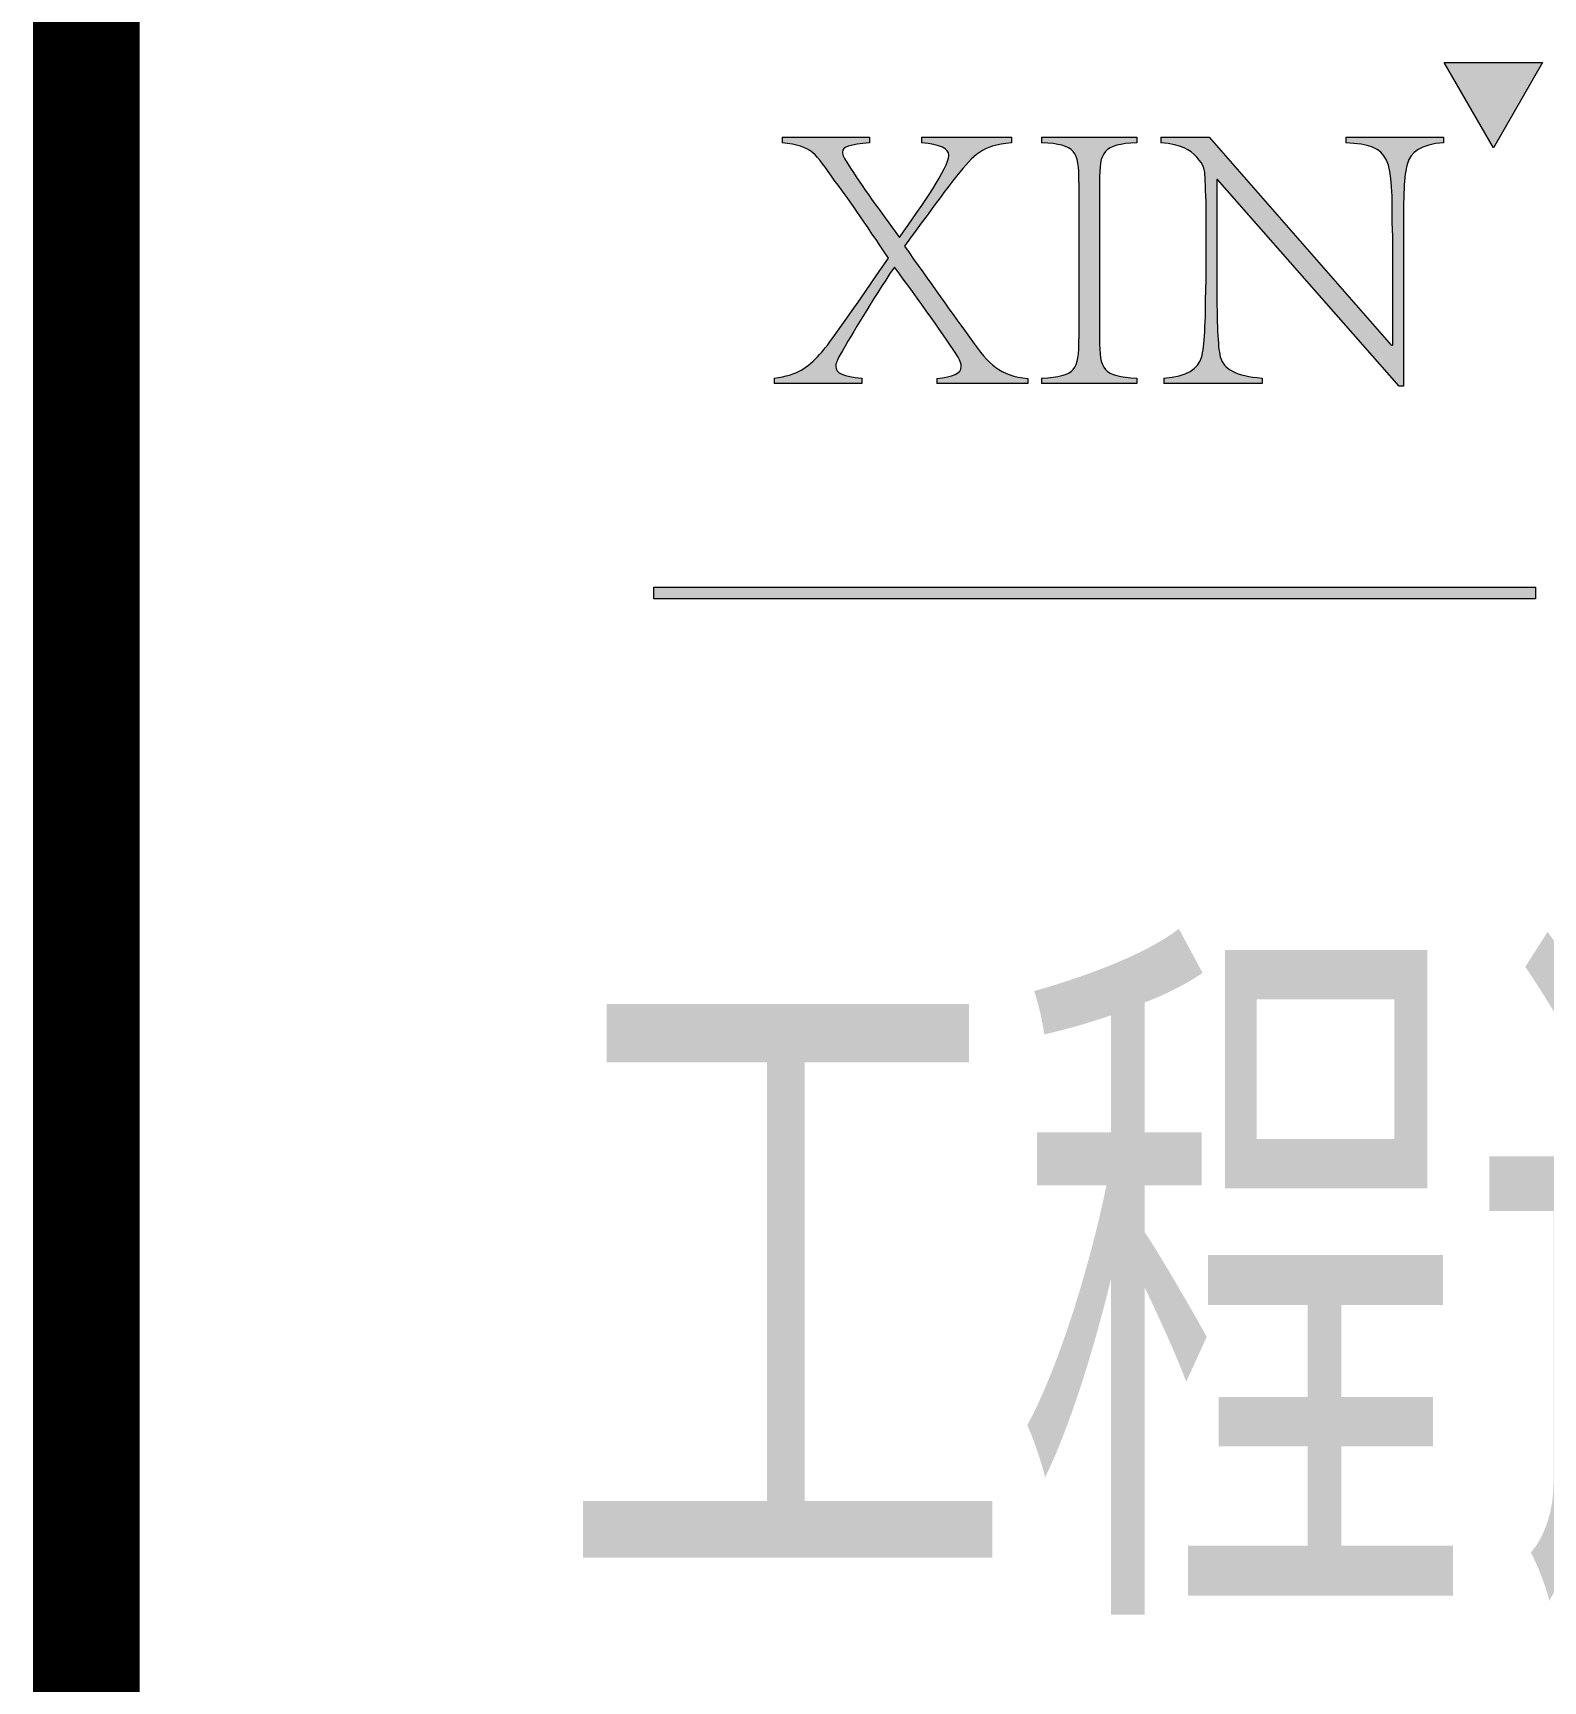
# Model space of a CAD drawing. Header units: inches. Extents: x -3733042 to -3643265, y 623859 to 997713.
# Drawn here: x -3653522 to -3652165, y 913277 to 914759 of the extents above; entities that cross this region are included whole.
import ezdxf

# ---------------------------------------------------------------- set-up
doc = ezdxf.new("R2010")
doc.units = ezdxf.units.IN
doc.header["$LTSCALE"] = 1000
doc.header["$MEASUREMENT"] = 0
doc.layers.get('0').update_dxf_attribs({"lineweight": 18})
doc.layers.add('0-TK', color=4, linetype='Continuous', lineweight=18)
doc.layers.add('图层 1', color=7, linetype='Continuous', lineweight=18)
doc.styles.add('-黑体', font='msyh.ttf', dxfattribs={"width": 0.7})

msp = doc.modelspace()

# ---------------------------------------------------------------- hatches: boundary and pattern name
for points in [[(-3652164.9, 914732), (-3652209.1, 914655.3), (-3652253.4, 914732)], [(-3652963.8, 914260.4), (-3652171.4, 914260.4), (-3652171.4, 914249.7), (-3652963.8, 914249.7)]]:
    msp.add_hatch(color=256).paths.add_polyline_path(points, flags=0)
h = msp.add_hatch(color=256)
edge = h.paths.add_edge_path(flags=0)
edge.add_spline(control_points=[(-3652505.3, 914443.3), (-3652505.3, 914443.3), (-3652505.3, 914448.3), (-3652505.3, 914448.3)], knot_values=[0, 0, 0, 0, 4.960938, 4.960938, 4.960938, 4.960938], weights=[1, 1, 1, 1], degree=3, periodic=0)
edge.add_spline(control_points=[(-3652505.3, 914448.3), (-3652484.4, 914449.7), (-3652474.5, 914456.8), (-3652471.6, 914466.7)], knot_values=[0, 0, 0, 0, 40.899243, 40.899243, 40.899243, 40.899243], weights=[1, 1, 1, 1], degree=3, periodic=0)
edge.add_spline(control_points=[(-3652471.6, 914466.7), (-3652468.8, 914477.3), (-3652467.8, 914496.8), (-3652467.8, 914532.5)], knot_values=[0, 0, 0, 0, 66.07788, 66.07788, 66.07788, 66.07788], weights=[1, 1, 1, 1], degree=3, periodic=0)
edge.add_spline(control_points=[(-3652467.8, 914532.5), (-3652467.8, 914532.5), (-3652467.8, 914609.3), (-3652467.8, 914609.3)], knot_values=[0, 0, 0, 0, 76.808404, 76.808404, 76.808404, 76.808404], weights=[1, 1, 1, 1], degree=3, periodic=0)
edge.add_spline(control_points=[(-3652467.8, 914609.3), (-3652467.8, 914640.8), (-3652469.5, 914639.1), (-3652475.9, 914646.8)], knot_values=[0, 0, 0, 0, 39.685295, 39.685295, 39.685295, 39.685295], weights=[1, 1, 1, 1], degree=3, periodic=0)
edge.add_spline(control_points=[(-3652475.9, 914646.8), (-3652481.9, 914653.9), (-3652489.3, 914657.8), (-3652508.1, 914659.9)], knot_values=[0, 0, 0, 0, 35.704408, 35.704408, 35.704408, 35.704408], weights=[1, 1, 1, 1], degree=3, periodic=0)
edge.add_spline(control_points=[(-3652508.1, 914659.9), (-3652508.1, 914659.9), (-3652508.1, 914664.9), (-3652508.1, 914664.9)], knot_values=[0, 0, 0, 0, 4.960938, 4.960938, 4.960938, 4.960938], weights=[1, 1, 1, 1], degree=3, periodic=0)
edge.add_spline(control_points=[(-3652508.1, 914664.9), (-3652508.1, 914664.9), (-3652464.6, 914664.9), (-3652464.6, 914664.9)], knot_values=[0, 0, 0, 0, 43.528781, 43.528781, 43.528781, 43.528781], weights=[1, 1, 1, 1], degree=3, periodic=0)
edge.add_spline(control_points=[(-3652464.6, 914664.9), (-3652464.6, 914664.9), (-3652301.1, 914478), (-3652301.1, 914478)], knot_values=[0, 0, 0, 0, 248.309224, 248.309224, 248.309224, 248.309224], weights=[1, 1, 1, 1], degree=3, periodic=0)
edge.add_spline(control_points=[(-3652301.1, 914478), (-3652301.1, 914478), (-3652300, 914478), (-3652300, 914478)], knot_values=[0, 0, 0, 0, 1.06798, 1.06798, 1.06798, 1.06798], weights=[1, 1, 1, 1], degree=3, periodic=0)
edge.add_spline(control_points=[(-3652300, 914478), (-3652300, 914478), (-3652300, 914578.9), (-3652300, 914578.9)], knot_values=[0, 0, 0, 0, 100.872396, 100.872396, 100.872396, 100.872396], weights=[1, 1, 1, 1], degree=3, periodic=0)
edge.add_spline(control_points=[(-3652300, 914578.9), (-3652300, 914647.9), (-3652300.3, 914657.1), (-3652341.8, 914659.9)], knot_values=[0, 0, 0, 0, 107.785617, 107.785617, 107.785617, 107.785617], weights=[1, 1, 1, 1], degree=3, periodic=0)
edge.add_spline(control_points=[(-3652341.8, 914659.9), (-3652341.8, 914659.9), (-3652341.8, 914664.9), (-3652341.8, 914664.9)], knot_values=[0, 0, 0, 0, 4.960938, 4.960938, 4.960938, 4.960938], weights=[1, 1, 1, 1], degree=3, periodic=0)
edge.add_spline(control_points=[(-3652341.8, 914664.9), (-3652341.8, 914664.9), (-3652254, 914664.9), (-3652254, 914664.9)], knot_values=[0, 0, 0, 0, 87.763807, 87.763807, 87.763807, 87.763807], weights=[1, 1, 1, 1], degree=3, periodic=0)
edge.add_spline(control_points=[(-3652254, 914664.9), (-3652254, 914664.9), (-3652254, 914659.9), (-3652254, 914659.9)], knot_values=[0, 0, 0, 0, 4.960938, 4.960938, 4.960938, 4.960938], weights=[1, 1, 1, 1], degree=3, periodic=0)
edge.add_spline(control_points=[(-3652254, 914659.9), (-3652274.5, 914658.2), (-3652283.4, 914651.4), (-3652286.5, 914641.2)], knot_values=[0, 0, 0, 0, 40.103089, 40.103089, 40.103089, 40.103089], weights=[1, 1, 1, 1], degree=3, periodic=0)
edge.add_spline(control_points=[(-3652286.5, 914641.2), (-3652289.7, 914630.2), (-3652290.1, 914612.2), (-3652290.1, 914578.9)], knot_values=[0, 0, 0, 0, 62.536458, 62.536458, 62.536458, 62.536458], weights=[1, 1, 1, 1], degree=3, periodic=0)
edge.add_spline(control_points=[(-3652290.1, 914578.9), (-3652290.1, 914578.9), (-3652290.1, 914440.9), (-3652290.1, 914440.9)], knot_values=[0, 0, 0, 0, 138.044976, 138.044976, 138.044976, 138.044976], weights=[1, 1, 1, 1], degree=3, periodic=0)
edge.add_spline(control_points=[(-3652290.1, 914440.9), (-3652290.1, 914440.9), (-3652294, 914440.9), (-3652294, 914440.9)], knot_values=[0, 0, 0, 0, 3.892958, 3.892958, 3.892958, 3.892958], weights=[1, 1, 1, 1], degree=3, periodic=0)
edge.add_spline(control_points=[(-3652294, 914440.9), (-3652294, 914440.9), (-3652457.1, 914626.7), (-3652457.1, 914626.7)], knot_values=[0, 0, 0, 0, 247.291949, 247.291949, 247.291949, 247.291949], weights=[1, 1, 1, 1], degree=3, periodic=0)
edge.add_spline(control_points=[(-3652457.1, 914626.7), (-3652457.1, 914626.7), (-3652457.9, 914626.7), (-3652457.9, 914626.7)], knot_values=[0, 0, 0, 0, 0.706245, 0.706245, 0.706245, 0.706245], weights=[1, 1, 1, 1], degree=3, periodic=0)
edge.add_spline(control_points=[(-3652457.9, 914626.7), (-3652457.9, 914626.7), (-3652457.9, 914532.5), (-3652457.9, 914532.5)], knot_values=[0, 0, 0, 0, 94.15446, 94.15446, 94.15446, 94.15446], weights=[1, 1, 1, 1], degree=3, periodic=0)
edge.add_spline(control_points=[(-3652457.9, 914532.5), (-3652457.5, 914496.8), (-3652457.1, 914477.3), (-3652454.7, 914467.4)], knot_values=[0, 0, 0, 0, 65.279462, 65.279462, 65.279462, 65.279462], weights=[1, 1, 1, 1], degree=3, periodic=0)
edge.add_spline(control_points=[(-3652454.7, 914467.4), (-3652451.5, 914456.4), (-3652440.9, 914450.1), (-3652417.1, 914448.3)], knot_values=[0, 0, 0, 0, 44.918978, 44.918978, 44.918978, 44.918978], weights=[1, 1, 1, 1], degree=3, periodic=0)
edge.add_spline(control_points=[(-3652417.1, 914448.3), (-3652417.1, 914448.3), (-3652417.1, 914443.3), (-3652417.1, 914443.3)], knot_values=[0, 0, 0, 0, 4.960938, 4.960938, 4.960938, 4.960938], weights=[1, 1, 1, 1], degree=3, periodic=0)
edge.add_spline(control_points=[(-3652417.1, 914443.3), (-3652417.1, 914443.3), (-3652505.3, 914443.3), (-3652505.3, 914443.3)], knot_values=[0, 0, 0, 0, 88.125543, 88.125543, 88.125543, 88.125543], weights=[1, 1, 1, 1], degree=3, periodic=0)
edge = h.paths.add_edge_path(flags=0)
edge.add_spline(control_points=[(-3652615.3, 914443.3), (-3652615.3, 914443.3), (-3652615.3, 914448.3), (-3652615.3, 914448.3)], knot_values=[0, 0, 0, 0, 4.960938, 4.960938, 4.960938, 4.960938], weights=[1, 1, 1, 1], degree=3, periodic=0)
edge.add_spline(control_points=[(-3652615.3, 914448.3), (-3652584.5, 914449.7), (-3652581.7, 914455.7), (-3652581.7, 914483.7)], knot_values=[0, 0, 0, 0, 58.826532, 58.826532, 58.826532, 58.826532], weights=[1, 1, 1, 1], degree=3, periodic=0)
edge.add_spline(control_points=[(-3652581.7, 914483.7), (-3652581.7, 914483.7), (-3652581.7, 914624.5), (-3652581.7, 914624.5)], knot_values=[0, 0, 0, 0, 140.852729, 140.852729, 140.852729, 140.852729], weights=[1, 1, 1, 1], degree=3, periodic=0)
edge.add_spline(control_points=[(-3652581.7, 914624.5), (-3652581.7, 914652.2), (-3652584.5, 914658.2), (-3652615.3, 914659.9)], knot_values=[0, 0, 0, 0, 58.615989, 58.615989, 58.615989, 58.615989], weights=[1, 1, 1, 1], degree=3, periodic=0)
edge.add_spline(control_points=[(-3652615.3, 914659.9), (-3652615.3, 914659.9), (-3652615.3, 914664.9), (-3652615.3, 914664.9)], knot_values=[0, 0, 0, 0, 4.960938, 4.960938, 4.960938, 4.960938], weights=[1, 1, 1, 1], degree=3, periodic=0)
edge.add_spline(control_points=[(-3652615.3, 914664.9), (-3652615.3, 914664.9), (-3652529.7, 914664.9), (-3652529.7, 914664.9)], knot_values=[0, 0, 0, 0, 85.645074, 85.645074, 85.645074, 85.645074], weights=[1, 1, 1, 1], degree=3, periodic=0)
edge.add_spline(control_points=[(-3652529.7, 914664.9), (-3652529.7, 914664.9), (-3652529.7, 914659.9), (-3652529.7, 914659.9)], knot_values=[0, 0, 0, 0, 4.960938, 4.960938, 4.960938, 4.960938], weights=[1, 1, 1, 1], degree=3, periodic=0)
edge.add_spline(control_points=[(-3652529.7, 914659.9), (-3652560.1, 914658.2), (-3652563.3, 914652.2), (-3652563.3, 914624.5)], knot_values=[0, 0, 0, 0, 58.517952, 58.517952, 58.517952, 58.517952], weights=[1, 1, 1, 1], degree=3, periodic=0)
edge.add_spline(control_points=[(-3652563.3, 914624.5), (-3652563.3, 914624.5), (-3652563.3, 914483.7), (-3652563.3, 914483.7)], knot_values=[0, 0, 0, 0, 140.852729, 140.852729, 140.852729, 140.852729], weights=[1, 1, 1, 1], degree=3, periodic=0)
edge.add_spline(control_points=[(-3652563.3, 914483.7), (-3652563.3, 914455.7), (-3652560.1, 914449.7), (-3652529.7, 914448.3)], knot_values=[0, 0, 0, 0, 58.72815, 58.72815, 58.72815, 58.72815], weights=[1, 1, 1, 1], degree=3, periodic=0)
edge.add_spline(control_points=[(-3652529.7, 914448.3), (-3652529.7, 914448.3), (-3652529.7, 914443.3), (-3652529.7, 914443.3)], knot_values=[0, 0, 0, 0, 4.960938, 4.960938, 4.960938, 4.960938], weights=[1, 1, 1, 1], degree=3, periodic=0)
edge.add_spline(control_points=[(-3652529.7, 914443.3), (-3652529.7, 914443.3), (-3652615.3, 914443.3), (-3652615.3, 914443.3)], knot_values=[0, 0, 0, 0, 85.645074, 85.645074, 85.645074, 85.645074], weights=[1, 1, 1, 1], degree=3, periodic=0)
edge = h.paths.add_edge_path(flags=0)
edge.add_spline(control_points=[(-3652848.5, 914659.9), (-3652848.5, 914659.9), (-3652848.5, 914664.9), (-3652848.5, 914664.9)], knot_values=[0, 0, 0, 0, 4.960938, 4.960938, 4.960938, 4.960938], weights=[1, 1, 1, 1], degree=3, periodic=0)
edge.add_spline(control_points=[(-3652848.5, 914664.9), (-3652848.5, 914664.9), (-3652769.9, 914664.9), (-3652769.9, 914664.9)], knot_values=[0, 0, 0, 0, 78.582628, 78.582628, 78.582628, 78.582628], weights=[1, 1, 1, 1], degree=3, periodic=0)
edge.add_spline(control_points=[(-3652769.9, 914664.9), (-3652769.9, 914664.9), (-3652769.9, 914659.9), (-3652769.9, 914659.9)], knot_values=[0, 0, 0, 0, 4.960938, 4.960938, 4.960938, 4.960938], weights=[1, 1, 1, 1], degree=3, periodic=0)
edge.add_spline(control_points=[(-3652769.9, 914659.9), (-3652787.6, 914658.2), (-3652794.4, 914656.4), (-3652794.4, 914651.4), (-3652794.4, 914649), (-3652792.6, 914645.4), (-3652789.4, 914640.8)], knot_values=[0, 0, 0, 0, 19.688689, 19.688689, 19.688689, 39.377378, 39.377378, 39.377378, 39.377378], weights=[1, 1, 1, 1, 1, 1, 1], degree=3, periodic=0)
edge.add_spline(control_points=[(-3652789.4, 914640.8), (-3652777, 914620.6), (-3652760.4, 914598.4), (-3652743.1, 914574.7)], knot_values=[0, 0, 0, 0, 80.82147, 80.82147, 80.82147, 80.82147], weights=[1, 1, 1, 1], degree=3, periodic=0)
edge.add_spline(control_points=[(-3652743.1, 914574.7), (-3652722.2, 914604), (-3652698.8, 914637.6), (-3652698.8, 914648.3), (-3652698.8, 914655), (-3652705.9, 914657.8), (-3652723.2, 914659.9)], knot_values=[0, 0, 0, 0, 57.853565, 57.853565, 57.853565, 115.70713, 115.70713, 115.70713, 115.70713], weights=[1, 1, 1, 1, 1, 1, 1], degree=3, periodic=0)
edge.add_spline(control_points=[(-3652723.2, 914659.9), (-3652723.2, 914659.9), (-3652723.2, 914664.9), (-3652723.2, 914664.9)], knot_values=[0, 0, 0, 0, 4.960938, 4.960938, 4.960938, 4.960938], weights=[1, 1, 1, 1], degree=3, periodic=0)
edge.add_spline(control_points=[(-3652723.2, 914664.9), (-3652723.2, 914664.9), (-3652642.5, 914664.9), (-3652642.5, 914664.9)], knot_values=[0, 0, 0, 0, 80.684136, 80.684136, 80.684136, 80.684136], weights=[1, 1, 1, 1], degree=3, periodic=0)
edge.add_spline(control_points=[(-3652642.5, 914664.9), (-3652642.5, 914664.9), (-3652642.5, 914659.9), (-3652642.5, 914659.9)], knot_values=[0, 0, 0, 0, 4.960938, 4.960938, 4.960938, 4.960938], weights=[1, 1, 1, 1], degree=3, periodic=0)
edge.add_spline(control_points=[(-3652642.5, 914659.9), (-3652669.8, 914656.8), (-3652675.4, 914649.7), (-3652691.7, 914629.8)], knot_values=[0, 0, 0, 0, 59.979828, 59.979828, 59.979828, 59.979828], weights=[1, 1, 1, 1], degree=3, periodic=0)
edge.add_spline(control_points=[(-3652691.7, 914629.8), (-3652696.7, 914623.5), (-3652708.4, 914608.3), (-3652738.5, 914566.9)], knot_values=[0, 0, 0, 0, 78.414223, 78.414223, 78.414223, 78.414223], weights=[1, 1, 1, 1], degree=3, periodic=0)
edge.add_spline(control_points=[(-3652738.5, 914566.9), (-3652716.9, 914536.1), (-3652693.9, 914503.9), (-3652678.6, 914483)], knot_values=[0, 0, 0, 0, 103.035853, 103.035853, 103.035853, 103.035853], weights=[1, 1, 1, 1], degree=3, periodic=0)
edge.add_spline(control_points=[(-3652678.6, 914483), (-3652662.7, 914460.3), (-3652652.8, 914450.4), (-3652627.7, 914447.9)], knot_values=[0, 0, 0, 0, 64.517635, 64.517635, 64.517635, 64.517635], weights=[1, 1, 1, 1], degree=3, periodic=0)
edge.add_spline(control_points=[(-3652627.7, 914447.9), (-3652627.7, 914447.9), (-3652627.7, 914443.3), (-3652627.7, 914443.3)], knot_values=[0, 0, 0, 0, 4.616428, 4.616428, 4.616428, 4.616428], weights=[1, 1, 1, 1], degree=3, periodic=0)
edge.add_spline(control_points=[(-3652627.7, 914443.3), (-3652627.7, 914443.3), (-3652709.4, 914443.3), (-3652709.4, 914443.3)], knot_values=[0, 0, 0, 0, 81.752116, 81.752116, 81.752116, 81.752116], weights=[1, 1, 1, 1], degree=3, periodic=0)
edge.add_spline(control_points=[(-3652709.4, 914443.3), (-3652709.4, 914443.3), (-3652709.4, 914447.9), (-3652709.4, 914447.9)], knot_values=[0, 0, 0, 0, 4.616428, 4.616428, 4.616428, 4.616428], weights=[1, 1, 1, 1], degree=3, periodic=0)
edge.add_spline(control_points=[(-3652709.4, 914447.9), (-3652695.3, 914449.7), (-3652687.5, 914452.2), (-3652687.5, 914458.6), (-3652687.5, 914461), (-3652688.6, 914463.5), (-3652690.3, 914467.1)], knot_values=[0, 0, 0, 0, 17.689676, 17.689676, 17.689676, 35.379351, 35.379351, 35.379351, 35.379351], weights=[1, 1, 1, 1, 1, 1, 1], degree=3, periodic=0)
edge.add_spline(control_points=[(-3652690.3, 914467.1), (-3652700.2, 914482.6), (-3652727.1, 914520.5), (-3652747.7, 914548.1)], knot_values=[0, 0, 0, 0, 99.294001, 99.294001, 99.294001, 99.294001], weights=[1, 1, 1, 1], degree=3, periodic=0)
edge.add_spline(control_points=[(-3652747.7, 914548.1), (-3652769.2, 914515.9), (-3652784.1, 914490.4), (-3652796.8, 914468.8)], knot_values=[0, 0, 0, 0, 93.311841, 93.311841, 93.311841, 93.311841], weights=[1, 1, 1, 1], degree=3, periodic=0)
edge.add_spline(control_points=[(-3652796.8, 914468.8), (-3652799, 914464.6), (-3652800.4, 914461.4), (-3652800.4, 914458.9), (-3652800.4, 914452.5), (-3652793.7, 914449.7), (-3652777, 914448.3)], knot_values=[0, 0, 0, 0, 19.26548, 19.26548, 19.26548, 38.53096, 38.53096, 38.53096, 38.53096], weights=[1, 1, 1, 1, 1, 1, 1], degree=3, periodic=0)
edge.add_spline(control_points=[(-3652777, 914448.3), (-3652777, 914448.3), (-3652777, 914443.3), (-3652777, 914443.3)], knot_values=[0, 0, 0, 0, 4.960938, 4.960938, 4.960938, 4.960938], weights=[1, 1, 1, 1], degree=3, periodic=0)
edge.add_spline(control_points=[(-3652777, 914443.3), (-3652777, 914443.3), (-3652855.6, 914443.3), (-3652855.6, 914443.3)], knot_values=[0, 0, 0, 0, 78.582628, 78.582628, 78.582628, 78.582628], weights=[1, 1, 1, 1], degree=3, periodic=0)
edge.add_spline(control_points=[(-3652855.6, 914443.3), (-3652855.6, 914443.3), (-3652855.6, 914448.3), (-3652855.6, 914448.3)], knot_values=[0, 0, 0, 0, 4.960938, 4.960938, 4.960938, 4.960938], weights=[1, 1, 1, 1], degree=3, periodic=0)
edge.add_spline(control_points=[(-3652855.6, 914448.3), (-3652834.7, 914450.8), (-3652825.5, 914457.9), (-3652814.9, 914469.5)], knot_values=[0, 0, 0, 0, 47.196175, 47.196175, 47.196175, 47.196175], weights=[1, 1, 1, 1], degree=3, periodic=0)
edge.add_spline(control_points=[(-3652814.9, 914469.5), (-3652811.4, 914472.4), (-3652795.8, 914493.6), (-3652753, 914556.2)], knot_values=[0, 0, 0, 0, 106.622788, 106.622788, 106.622788, 106.622788], weights=[1, 1, 1, 1], degree=3, periodic=0)
edge.add_spline(control_points=[(-3652753, 914556.2), (-3652773.1, 914586), (-3652792.6, 914614.6), (-3652801.1, 914625.3)], knot_values=[0, 0, 0, 0, 84.156517, 84.156517, 84.156517, 84.156517], weights=[1, 1, 1, 1], degree=3, periodic=0)
edge.add_spline(control_points=[(-3652801.1, 914625.3), (-3652818.8, 914650.7), (-3652821.3, 914656.8), (-3652848.5, 914659.9)], knot_values=[0, 0, 0, 0, 61.899373, 61.899373, 61.899373, 61.899373], weights=[1, 1, 1, 1], degree=3, periodic=0)

# ---------------------------------------------------------------- linework, layer by layer
for p, q in [((-3652209.1, 914655.3), (-3652253.4, 914732)), ((-3652253.4, 914732), (-3652164.9, 914732)), ((-3652164.9, 914732), (-3652209.1, 914655.3)), ((-3652848.5, 914664.9), (-3652848.5, 914659.9)), ((-3652769.9, 914664.9), (-3652769.9, 914659.9)), ((-3652723.2, 914664.9), (-3652723.2, 914659.9)), ((-3652642.5, 914664.9), (-3652642.5, 914659.9)), ((-3652615.3, 914664.9), (-3652615.3, 914659.9)), ((-3652529.7, 914664.9), (-3652529.7, 914659.9)), ((-3652508.1, 914664.9), (-3652508.1, 914659.9)), ((-3652341.8, 914664.9), (-3652341.8, 914659.9)), ((-3652254, 914664.9), (-3652254, 914659.9)), ((-3652581.7, 914624.5), (-3652581.7, 914483.7)), ((-3652563.3, 914624.5), (-3652563.3, 914483.7)), ((-3652457.9, 914626.7), (-3652457.9, 914532.5)), ((-3652467.8, 914609.3), (-3652467.8, 914532.5)), ((-3652300, 914578.9), (-3652300, 914478)), ((-3652290.1, 914578.9), (-3652290.1, 914440.9)), ((-3652855.6, 914448.3), (-3652855.6, 914443.3)), ((-3652777, 914448.3), (-3652777, 914443.3)), ((-3652709.4, 914447.9), (-3652709.4, 914443.3)), ((-3652627.7, 914447.9), (-3652627.7, 914443.3)), ((-3652615.3, 914448.3), (-3652615.3, 914443.3)), ((-3652529.7, 914448.3), (-3652529.7, 914443.3)), ((-3652505.3, 914448.3), (-3652505.3, 914443.3)), ((-3652417.1, 914448.3), (-3652417.1, 914443.3))]:
    msp.add_line(p, q)
at = {"lineweight": 0}
for p, q in [((-3652963.8, 914260.4), (-3652171.4, 914260.4)), ((-3652171.4, 914249.7), (-3652963.8, 914249.7)), ((-3652171.4, 914260.4), (-3652171.4, 914249.7))]:
    msp.add_line(p, q, dxfattribs=at)
for points in [[(-3652848.5, 914664.9), (-3652848.5, 914664.9), (-3652769.9, 914664.9), (-3652769.9, 914664.9)], [(-3652723.2, 914664.9), (-3652723.2, 914664.9), (-3652642.5, 914664.9), (-3652642.5, 914664.9)], [(-3652615.3, 914664.9), (-3652615.3, 914664.9), (-3652529.7, 914664.9), (-3652529.7, 914664.9)], [(-3652508.1, 914664.9), (-3652508.1, 914664.9), (-3652464.6, 914664.9), (-3652464.6, 914664.9)], [(-3652464.6, 914664.9), (-3652464.6, 914664.9), (-3652301.1, 914478), (-3652301.1, 914478)], [(-3652341.8, 914664.9), (-3652341.8, 914664.9), (-3652254, 914664.9), (-3652254, 914664.9)], [(-3652801.1, 914625.3), (-3652818.8, 914650.7), (-3652821.3, 914656.8), (-3652848.5, 914659.9)], [(-3652642.5, 914659.9), (-3652669.8, 914656.8), (-3652675.4, 914649.7), (-3652691.7, 914629.8)], [(-3652581.7, 914624.5), (-3652581.7, 914652.2), (-3652584.5, 914658.2), (-3652615.3, 914659.9)], [(-3652529.7, 914659.9), (-3652560.1, 914658.2), (-3652563.3, 914652.2), (-3652563.3, 914624.5)], [(-3652475.9, 914646.8), (-3652481.9, 914653.9), (-3652489.3, 914657.8), (-3652508.1, 914659.9)], [(-3652467.8, 914609.3), (-3652467.8, 914640.8), (-3652469.5, 914639.1), (-3652475.9, 914646.8)], [(-3652300, 914578.9), (-3652300, 914647.9), (-3652300.3, 914657.1), (-3652341.8, 914659.9)], [(-3652254, 914659.9), (-3652274.5, 914658.2), (-3652283.4, 914651.4), (-3652286.5, 914641.2)], [(-3652789.4, 914640.8), (-3652777, 914620.6), (-3652760.4, 914598.4), (-3652743.1, 914574.7)], [(-3652286.5, 914641.2), (-3652289.7, 914630.2), (-3652290.1, 914612.2), (-3652290.1, 914578.9)], [(-3652753, 914556.2), (-3652773.1, 914586), (-3652792.6, 914614.6), (-3652801.1, 914625.3)], [(-3652691.7, 914629.8), (-3652696.7, 914623.5), (-3652708.4, 914608.3), (-3652738.5, 914566.9)], [(-3652294, 914440.9), (-3652294, 914440.9), (-3652457.1, 914626.7), (-3652457.1, 914626.7)], [(-3652457.1, 914626.7), (-3652457.1, 914626.7), (-3652457.9, 914626.7), (-3652457.9, 914626.7)], [(-3652738.5, 914566.9), (-3652716.9, 914536.1), (-3652693.9, 914503.9), (-3652678.6, 914483)], [(-3652814.9, 914469.5), (-3652811.4, 914472.4), (-3652795.8, 914493.6), (-3652753, 914556.2)], [(-3652747.7, 914548.1), (-3652769.2, 914515.9), (-3652784.1, 914490.4), (-3652796.8, 914468.8)], [(-3652690.3, 914467.1), (-3652700.2, 914482.6), (-3652727.1, 914520.5), (-3652747.7, 914548.1)], [(-3652471.6, 914466.7), (-3652468.8, 914477.3), (-3652467.8, 914496.8), (-3652467.8, 914532.5)], [(-3652457.9, 914532.5), (-3652457.5, 914496.8), (-3652457.1, 914477.3), (-3652454.7, 914467.4)], [(-3652615.3, 914448.3), (-3652584.5, 914449.7), (-3652581.7, 914455.7), (-3652581.7, 914483.7)], [(-3652563.3, 914483.7), (-3652563.3, 914455.7), (-3652560.1, 914449.7), (-3652529.7, 914448.3)], [(-3652855.6, 914448.3), (-3652834.7, 914450.8), (-3652825.5, 914457.9), (-3652814.9, 914469.5)], [(-3652678.6, 914483), (-3652662.7, 914460.3), (-3652652.8, 914450.4), (-3652627.7, 914447.9)], [(-3652301.1, 914478), (-3652301.1, 914478), (-3652300, 914478), (-3652300, 914478)], [(-3652505.3, 914448.3), (-3652484.4, 914449.7), (-3652474.5, 914456.8), (-3652471.6, 914466.7)], [(-3652454.7, 914467.4), (-3652451.5, 914456.4), (-3652440.9, 914450.1), (-3652417.1, 914448.3)], [(-3652777, 914443.3), (-3652777, 914443.3), (-3652855.6, 914443.3), (-3652855.6, 914443.3)], [(-3652627.7, 914443.3), (-3652627.7, 914443.3), (-3652709.4, 914443.3), (-3652709.4, 914443.3)], [(-3652529.7, 914443.3), (-3652529.7, 914443.3), (-3652615.3, 914443.3), (-3652615.3, 914443.3)], [(-3652417.1, 914443.3), (-3652417.1, 914443.3), (-3652505.3, 914443.3), (-3652505.3, 914443.3)], [(-3652290.1, 914440.9), (-3652290.1, 914440.9), (-3652294, 914440.9), (-3652294, 914440.9)]]:
    msp.add_open_spline(points, degree=3)
for points, knots in [([(-3652769.9, 914659.9), (-3652787.6, 914658.2), (-3652794.4, 914656.4), (-3652794.4, 914651.4), (-3652794.4, 914649), (-3652792.6, 914645.4), (-3652789.4, 914640.8)], [0, 0, 0, 0, 19.349545, 19.349545, 19.349545, 38.69909, 38.69909, 38.69909, 38.69909]), ([(-3652743.1, 914574.7), (-3652722.2, 914604), (-3652698.8, 914637.6), (-3652698.8, 914648.3), (-3652698.8, 914655), (-3652705.9, 914657.8), (-3652723.2, 914659.9)], [0, 0, 0, 0, 57.381056, 57.381056, 57.381056, 114.762112, 114.762112, 114.762112, 114.762112]), ([(-3652796.8, 914468.8), (-3652799, 914464.6), (-3652800.4, 914461.4), (-3652800.4, 914458.9), (-3652800.4, 914452.5), (-3652793.7, 914449.7), (-3652777, 914448.3)], [0, 0, 0, 0, 18.914457, 18.914457, 18.914457, 37.828915, 37.828915, 37.828915, 37.828915]), ([(-3652709.4, 914447.9), (-3652695.3, 914449.7), (-3652687.5, 914452.2), (-3652687.5, 914458.6), (-3652687.5, 914461), (-3652688.6, 914463.5), (-3652690.3, 914467.1)], [0, 0, 0, 0, 17.354442, 17.354442, 17.354442, 34.708884, 34.708884, 34.708884, 34.708884])]:
    msp.add_open_spline(points, degree=3, knots=knots)
at = {"layer": '0-TK'}
msp.add_lwpolyline([(-3653474.1, 879912.6, 96, 96, 0), (-3653474.1, 937312.6, 96, 96, 0)], format="xyseb", dxfattribs=at)
at = {"layer": '图层 1', "lineweight": 0}
msp.add_line((-3652963.8, 914249.7), (-3652963.8, 914260.4), dxfattribs=at)

# ---------------------------------------------------------------- texts
at = {"style": '-黑体', "width": 0.6}
msp.add_text('工程设计有限公司', height=500, dxfattribs=at).set_placement((-3653048.8, 913389.8))

doc.saveas('drawing.dxf')
